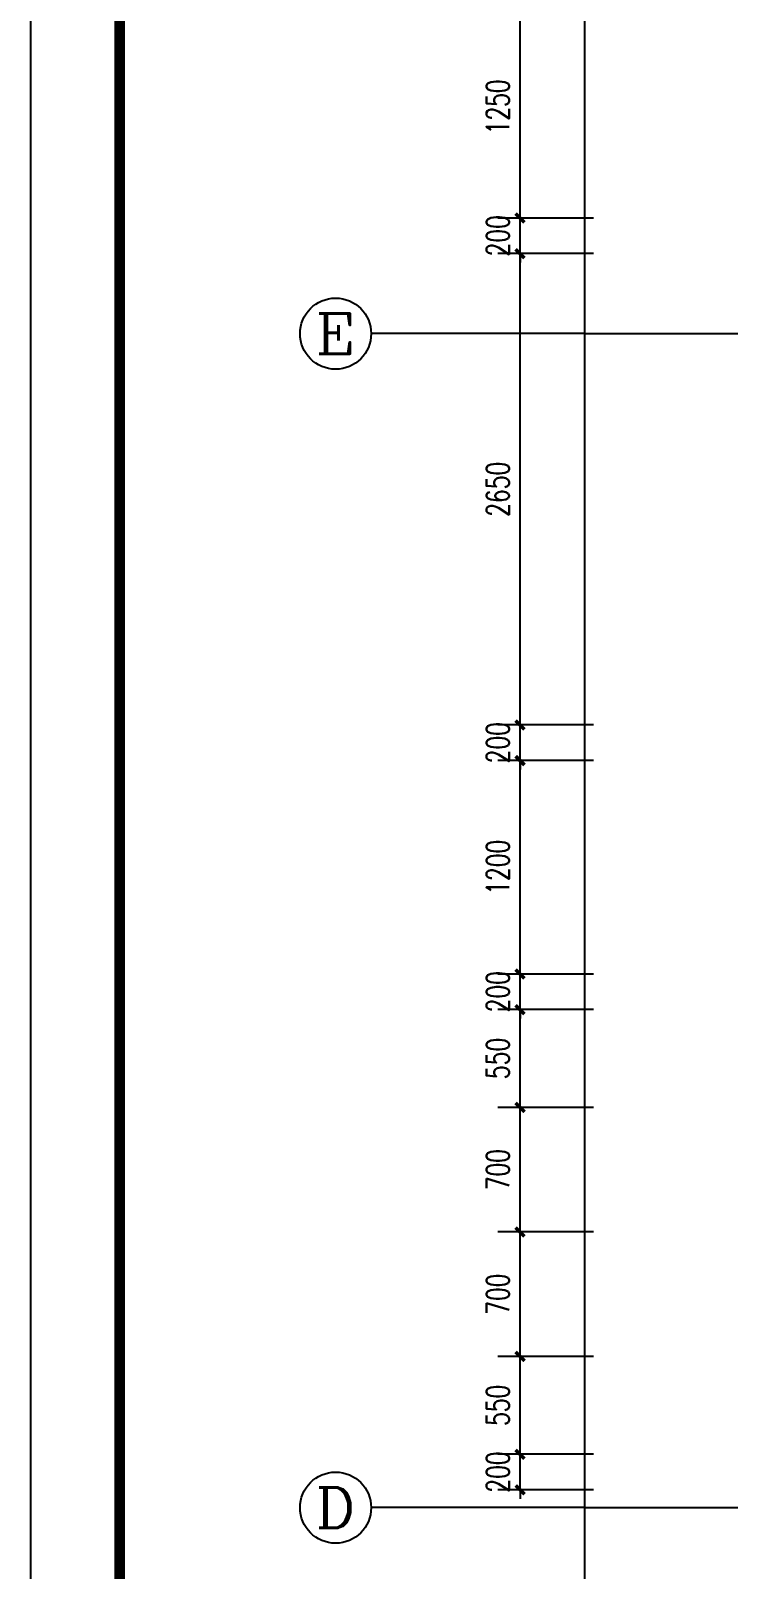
# Model space of a CAD drawing. Header units: millimetres. Extents: x 434053 to 1059003, y -2417481 to 936527.
# Drawn here: x 528801 to 532722, y -2131332 to -2122683 of the extents above; entities that cross this region are included whole.
import ezdxf
from ezdxf.enums import TextEntityAlignment as Align

# ---------------------------------------------------------------- set-up
doc = ezdxf.new("R2010")
doc.units = ezdxf.units.MM
doc.header["$LTSCALE"] = 1000
doc.header["$MEASUREMENT"] = 0
doc.linetypes.add('DOTE', pattern=[2.42, 2, -0.2, 0.02, -0.2])
doc.layers.get('Defpoints').update_dxf_attribs({"color": 6})
for name, color, linetype in [('A-ANNO-DIMS', 3, 'Continuous'), ('A-ANNO-TTLB', 7, 'Continuous'), ('A-AXIS', 16, 'DOTE'), ('AXIS', 3, 'Continuous'), ('AXIS_TEXT', 7, 'Continuous'), ('DIM_SYMB', 3, 'Continuous')]:
    doc.layers.add(name, color=color, linetype=linetype)
doc.styles.add('_TCH_AXIS', font='COMPLEX', dxfattribs={"bigfont": 'GBCBIG'})
doc.styles.add('_TCH_DIM_T3', font='SIMPLEX', dxfattribs={"width": 0.705882, "bigfont": 'GBCBIG'})
doc.styles.add('COMPLEX', font='COMPLEX')
doc.dimstyles.new('_TCH_ARCH&&50', dxfattribs={"dimtxt": 127.5, "dimasz": 50, "dimexe": 125, "dimexo": 150, "dimgap": 61.25, "dimtad": 1, "dimdec": 0, "dimzin": 0, "dimdsep": 46, "dimtxsty": '_TCH_DIM_T3', "dimblk": 'ARCHTICK', "dimcen": 0.09, "dimclrt": 7, "dimazin": 2, "dimtfac": 1, "dimtdec": 0, "dimtix": 1, "dimtmove": 2, "dimatfit": 3, "dimfxl": 1, "dimtolj": 1, "dimtzin": 0, "dimarcsym": 0})

# ---------------------------------------------------------------- blocks, each defined once
blk = doc.blocks.new('asdfdfsdh')
at = {"layer": 'A-ANNO-TTLB'}
blk.add_lwpolyline([(0, 42050), (29700, 42050), (29700, 0), (0, 0)], close=True, dxfattribs=at)
at = {"layer": 'A-ANNO-TTLB', "const_width": 60}
blk.add_lwpolyline([(500, 40800), (500, 500), (29200, 500), (29200, 40800)], close=True, dxfattribs=at)
blk = doc.blocks.new('_AXISO')
blk.add_circle((0, 0), 0.5)
at = {"layer": 'AXIS_TEXT', "style": 'COMPLEX', "width": 1.041667}
blk.add_attdef('A', text='', height=0.56, dxfattribs=at).set_placement((-0.25, -0.28), (0.25, -0.28), align=Align.FIT)
blk = doc.blocks.new('adadgsfgh')
at = {"layer": 'A-AXIS'}
for p, q in [((-10429.1, 8256.3), (626, 8256.3)), ((-10429.1, 1656.3), (626, 1656.3))]:
    blk.add_line(p, q, dxfattribs=at)
at = {"layer": 'AXIS'}
for p, q in [((-10429.1, 8256.3), (-11629.1, 8256.3)), ((-10429.1, 1656.3), (-11629.1, 1656.3))]:
    blk.add_line(p, q, dxfattribs=at)
at = {"layer": 'DIM_SYMB'}
blk.add_lwpolyline([(-10429.1, 16732.8), (-10429.1, 15146.2), (-10324.1, 15108), (-10534.1, 15071), (-10429.1, 15033.7), (-10429.1, -859), (-1780.9, -859), (-1742.7, -928.2), (-1705.7, -808.3), (-1668.4, -859), (626, -859), (626, 15033.7), (532.3, 15071), (707, 15103.5), (626, 15146.2), (626, 16732.8), (-1668.4, 16732.8), (-1705.7, 16827.8), (-1742.7, 16654.5), (-1780.9, 16732.8), (-10429.1, 16732.8)], dxfattribs=at)
at = {"layer": 'AXIS'}
ref = blk.add_blockref('_AXISO', (-11829.1, 8256.3), dxfattribs=dict(at, xscale=400, yscale=400, zscale=400))
ref.add_attrib('A', 'E', dxfattribs={"layer": 'AXIS_TEXT', "height": 226.3, "style": '_TCH_AXIS', "width": 1.3125}).set_placement((-11942.2, 8143.1), (-11715.9, 8143.1), align=Align.FIT)
ref = blk.add_blockref('_AXISO', (-11829.1, 1656.3), dxfattribs=dict(at, xscale=400, yscale=400, zscale=400))
ref.add_attrib('A', 'D', dxfattribs={"layer": 'AXIS_TEXT', "height": 226.3, "style": '_TCH_AXIS', "width": 1.235294}).set_placement((-11942.2, 1543.1), (-11715.9, 1543.1), align=Align.FIT)
blk = doc.blocks.new('_ArchTick')
at = {"color": 0, "linetype": 'ByBlock', "const_width": 0.4}
blk.add_lwpolyline([(-0.5, -0.5), (0.5, 0.5)], dxfattribs=at)
blk = doc.blocks.new('*D714')
at = {"layer": 'A-ANNO-DIMS', "color": 0, "lineweight": -2, "transparency": 16777216}
for p, q in [((531964.5, -2122486.2), (531426.4, -2122486.2)), ((531551.4, -2123736.2), (531551.4, -2122486.2)), ((531964.5, -2123736.2), (531426.4, -2123736.2))]:
    blk.add_line(p, q, dxfattribs=at)
at = {"layer": 'Defpoints', "color": 0, "transparency": 16777216}
for p in [(531551.4, -2122486.2), (532114.5, -2122486.2), (532114.5, -2123736.2)]:
    blk.add_point(p, dxfattribs=at)
at = {"layer": 'A-ANNO-DIMS', "color": 0, "lineweight": -2, "transparency": 16777216, "xscale": 50, "yscale": 50, "zscale": 50}
for p, rotation in [((531551.4, -2122486.2), 90), ((531551.4, -2123736.2), 270)]:
    blk.add_blockref('_ArchTick', p, dxfattribs=dict(at, rotation=rotation))
at = {"layer": 'A-ANNO-DIMS', "color": 7, "transparency": 16777216, "insert": (531426.4, -2123111.2), "char_height": 127.5, "attachment_point": 5, "rotation": 90, "style": '_TCH_DIM_T3'}
blk.add_mtext('\\A1;1250', dxfattribs=at)
blk = doc.blocks.new('*D715')
at = {"layer": 'A-ANNO-DIMS', "color": 0, "lineweight": -2, "transparency": 16777216}
for p, q in [((531964.5, -2123736.2), (531426.4, -2123736.2)), ((531551.4, -2123736.2), (531551.4, -2123686.2)), ((531551.4, -2123936.2), (531551.4, -2123736.2)), ((531964.5, -2123936.2), (531426.4, -2123936.2)), ((531551.4, -2123936.2), (531551.4, -2123986.2))]:
    blk.add_line(p, q, dxfattribs=at)
at = {"layer": 'Defpoints', "color": 0, "transparency": 16777216}
for p in [(531551.4, -2123736.2), (532114.5, -2123736.2), (532114.5, -2123936.2)]:
    blk.add_point(p, dxfattribs=at)
at = {"layer": 'A-ANNO-DIMS', "color": 0, "lineweight": -2, "transparency": 16777216, "xscale": 50, "yscale": 50, "zscale": 50}
for p, rotation in [((531551.4, -2123736.2), 270), ((531551.4, -2123936.2), 90)]:
    blk.add_blockref('_ArchTick', p, dxfattribs=dict(at, rotation=rotation))
at = {"layer": 'A-ANNO-DIMS', "color": 7, "transparency": 16777216, "insert": (531426.4, -2123836.2), "char_height": 127.5, "attachment_point": 5, "rotation": 90, "style": '_TCH_DIM_T3'}
blk.add_mtext('\\A1;200', dxfattribs=at)
blk = doc.blocks.new('*D716')
at = {"layer": 'A-ANNO-DIMS', "color": 0, "lineweight": -2, "transparency": 16777216}
for p, q in [((531964.5, -2123936.2), (531426.4, -2123936.2)), ((531551.4, -2126586.2), (531551.4, -2123936.2)), ((531964.5, -2126586.2), (531426.4, -2126586.2))]:
    blk.add_line(p, q, dxfattribs=at)
at = {"layer": 'Defpoints', "color": 0, "transparency": 16777216}
for p in [(531551.4, -2123936.2), (532114.5, -2123936.2), (532114.5, -2126586.2)]:
    blk.add_point(p, dxfattribs=at)
at = {"layer": 'A-ANNO-DIMS', "color": 0, "lineweight": -2, "transparency": 16777216, "xscale": 50, "yscale": 50, "zscale": 50}
for p, rotation in [((531551.4, -2123936.2), 90), ((531551.4, -2126586.2), 270)]:
    blk.add_blockref('_ArchTick', p, dxfattribs=dict(at, rotation=rotation))
at = {"layer": 'A-ANNO-DIMS', "color": 7, "transparency": 16777216, "insert": (531426.4, -2125261.2), "char_height": 127.5, "attachment_point": 5, "rotation": 90, "style": '_TCH_DIM_T3'}
blk.add_mtext('\\A1;2650', dxfattribs=at)
blk = doc.blocks.new('*D717')
at = {"layer": 'A-ANNO-DIMS', "color": 0, "lineweight": -2, "transparency": 16777216}
for p, q in [((531964.5, -2126586.2), (531426.4, -2126586.2)), ((531551.4, -2126586.2), (531551.4, -2126536.2)), ((531551.4, -2126786.2), (531551.4, -2126586.2)), ((531964.5, -2126786.2), (531426.4, -2126786.2)), ((531551.4, -2126786.2), (531551.4, -2126836.2))]:
    blk.add_line(p, q, dxfattribs=at)
at = {"layer": 'Defpoints', "color": 0, "transparency": 16777216}
for p in [(531551.4, -2126586.2), (532114.5, -2126586.2), (532114.5, -2126786.2)]:
    blk.add_point(p, dxfattribs=at)
at = {"layer": 'A-ANNO-DIMS', "color": 0, "lineweight": -2, "transparency": 16777216, "xscale": 50, "yscale": 50, "zscale": 50}
for p, rotation in [((531551.4, -2126586.2), 270), ((531551.4, -2126786.2), 90)]:
    blk.add_blockref('_ArchTick', p, dxfattribs=dict(at, rotation=rotation))
at = {"layer": 'A-ANNO-DIMS', "color": 7, "transparency": 16777216, "insert": (531426.4, -2126686.2), "char_height": 127.5, "attachment_point": 5, "rotation": 90, "style": '_TCH_DIM_T3'}
blk.add_mtext('\\A1;200', dxfattribs=at)
blk = doc.blocks.new('*D718')
at = {"layer": 'A-ANNO-DIMS', "color": 0, "lineweight": -2, "transparency": 16777216}
for p, q in [((531964.5, -2126786.2), (531426.4, -2126786.2)), ((531551.4, -2127986.2), (531551.4, -2126786.2)), ((531964.5, -2127986.2), (531426.4, -2127986.2))]:
    blk.add_line(p, q, dxfattribs=at)
at = {"layer": 'Defpoints', "color": 0, "transparency": 16777216}
for p in [(531551.4, -2126786.2), (532114.5, -2126786.2), (532114.5, -2127986.2)]:
    blk.add_point(p, dxfattribs=at)
at = {"layer": 'A-ANNO-DIMS', "color": 0, "lineweight": -2, "transparency": 16777216, "xscale": 50, "yscale": 50, "zscale": 50}
for p, rotation in [((531551.4, -2126786.2), 90), ((531551.4, -2127986.2), 270)]:
    blk.add_blockref('_ArchTick', p, dxfattribs=dict(at, rotation=rotation))
at = {"layer": 'A-ANNO-DIMS', "color": 7, "transparency": 16777216, "insert": (531426.4, -2127386.2), "char_height": 127.5, "attachment_point": 5, "rotation": 90, "style": '_TCH_DIM_T3'}
blk.add_mtext('\\A1;1200', dxfattribs=at)
blk = doc.blocks.new('*D719')
at = {"layer": 'A-ANNO-DIMS', "color": 0, "lineweight": -2, "transparency": 16777216}
for p, q in [((531551.4, -2127986.2), (531551.4, -2127936.2)), ((531964.5, -2127986.2), (531426.4, -2127986.2)), ((531551.4, -2128186.2), (531551.4, -2127986.2)), ((531964.5, -2128186.2), (531426.4, -2128186.2)), ((531551.4, -2128186.2), (531551.4, -2128236.2))]:
    blk.add_line(p, q, dxfattribs=at)
at = {"layer": 'Defpoints', "color": 0, "transparency": 16777216}
for p in [(531551.4, -2127986.2), (532114.5, -2127986.2), (532114.5, -2128186.2)]:
    blk.add_point(p, dxfattribs=at)
at = {"layer": 'A-ANNO-DIMS', "color": 0, "lineweight": -2, "transparency": 16777216, "xscale": 50, "yscale": 50, "zscale": 50}
for p, rotation in [((531551.4, -2127986.2), 270), ((531551.4, -2128186.2), 90)]:
    blk.add_blockref('_ArchTick', p, dxfattribs=dict(at, rotation=rotation))
at = {"layer": 'A-ANNO-DIMS', "color": 7, "transparency": 16777216, "insert": (531426.4, -2128086.2), "char_height": 127.5, "attachment_point": 5, "rotation": 90, "style": '_TCH_DIM_T3'}
blk.add_mtext('\\A1;200', dxfattribs=at)
blk = doc.blocks.new('*D720')
at = {"layer": 'A-ANNO-DIMS', "color": 0, "lineweight": -2, "transparency": 16777216}
for p, q in [((531964.5, -2128186.2), (531426.4, -2128186.2)), ((531551.4, -2128736.2), (531551.4, -2128186.2)), ((531964.5, -2128736.2), (531426.4, -2128736.2))]:
    blk.add_line(p, q, dxfattribs=at)
at = {"layer": 'Defpoints', "color": 0, "transparency": 16777216}
for p in [(531551.4, -2128186.2), (532114.5, -2128186.2), (532114.5, -2128736.2)]:
    blk.add_point(p, dxfattribs=at)
at = {"layer": 'A-ANNO-DIMS', "color": 0, "lineweight": -2, "transparency": 16777216, "xscale": 50, "yscale": 50, "zscale": 50}
for p, rotation in [((531551.4, -2128186.2), 90), ((531551.4, -2128736.2), 270)]:
    blk.add_blockref('_ArchTick', p, dxfattribs=dict(at, rotation=rotation))
at = {"layer": 'A-ANNO-DIMS', "color": 7, "transparency": 16777216, "insert": (531426.4, -2128461.2), "char_height": 127.5, "attachment_point": 5, "rotation": 90, "style": '_TCH_DIM_T3'}
blk.add_mtext('\\A1;550', dxfattribs=at)
blk = doc.blocks.new('*D721')
at = {"layer": 'A-ANNO-DIMS', "color": 0, "lineweight": -2, "transparency": 16777216}
for p, q in [((531964.5, -2128736.2), (531426.4, -2128736.2)), ((531551.4, -2129436.2), (531551.4, -2128736.2)), ((531964.5, -2129436.2), (531426.4, -2129436.2))]:
    blk.add_line(p, q, dxfattribs=at)
at = {"layer": 'Defpoints', "color": 0, "transparency": 16777216}
for p in [(531551.4, -2128736.2), (532114.5, -2128736.2), (532114.5, -2129436.2)]:
    blk.add_point(p, dxfattribs=at)
at = {"layer": 'A-ANNO-DIMS', "color": 0, "lineweight": -2, "transparency": 16777216, "xscale": 50, "yscale": 50, "zscale": 50}
for p, rotation in [((531551.4, -2128736.2), 90), ((531551.4, -2129436.2), 270)]:
    blk.add_blockref('_ArchTick', p, dxfattribs=dict(at, rotation=rotation))
at = {"layer": 'A-ANNO-DIMS', "color": 7, "transparency": 16777216, "insert": (531426.4, -2129086.2), "char_height": 127.5, "attachment_point": 5, "rotation": 90, "style": '_TCH_DIM_T3'}
blk.add_mtext('\\A1;700', dxfattribs=at)
blk = doc.blocks.new('*D722')
at = {"layer": 'A-ANNO-DIMS', "color": 0, "lineweight": -2, "transparency": 16777216}
for p, q in [((531964.5, -2129436.2), (531426.4, -2129436.2)), ((531551.4, -2130136.2), (531551.4, -2129436.2)), ((531964.5, -2130136.2), (531426.4, -2130136.2))]:
    blk.add_line(p, q, dxfattribs=at)
at = {"layer": 'Defpoints', "color": 0, "transparency": 16777216}
for p in [(531551.4, -2129436.2), (532114.5, -2129436.2), (532114.5, -2130136.2)]:
    blk.add_point(p, dxfattribs=at)
at = {"layer": 'A-ANNO-DIMS', "color": 0, "lineweight": -2, "transparency": 16777216, "xscale": 50, "yscale": 50, "zscale": 50}
for p, rotation in [((531551.4, -2129436.2), 90), ((531551.4, -2130136.2), 270)]:
    blk.add_blockref('_ArchTick', p, dxfattribs=dict(at, rotation=rotation))
at = {"layer": 'A-ANNO-DIMS', "color": 7, "transparency": 16777216, "insert": (531426.4, -2129786.2), "char_height": 127.5, "attachment_point": 5, "rotation": 90, "style": '_TCH_DIM_T3'}
blk.add_mtext('\\A1;700', dxfattribs=at)
blk = doc.blocks.new('*D723')
at = {"layer": 'A-ANNO-DIMS', "color": 0, "lineweight": -2, "transparency": 16777216}
for p, q in [((531964.5, -2130136.2), (531426.4, -2130136.2)), ((531551.4, -2130686.2), (531551.4, -2130136.2)), ((531964.5, -2130686.2), (531426.4, -2130686.2))]:
    blk.add_line(p, q, dxfattribs=at)
at = {"layer": 'Defpoints', "color": 0, "transparency": 16777216}
for p in [(531551.4, -2130136.2), (532114.5, -2130136.2), (532114.5, -2130686.2)]:
    blk.add_point(p, dxfattribs=at)
at = {"layer": 'A-ANNO-DIMS', "color": 0, "lineweight": -2, "transparency": 16777216, "xscale": 50, "yscale": 50, "zscale": 50}
for p, rotation in [((531551.4, -2130136.2), 90), ((531551.4, -2130686.2), 270)]:
    blk.add_blockref('_ArchTick', p, dxfattribs=dict(at, rotation=rotation))
at = {"layer": 'A-ANNO-DIMS', "color": 7, "transparency": 16777216, "insert": (531426.4, -2130411.2), "char_height": 127.5, "attachment_point": 5, "rotation": 90, "style": '_TCH_DIM_T3'}
blk.add_mtext('\\A1;550', dxfattribs=at)
blk = doc.blocks.new('*D724')
at = {"layer": 'A-ANNO-DIMS', "color": 0, "lineweight": -2, "transparency": 16777216}
for p, q in [((531551.4, -2130686.2), (531551.4, -2130636.2)), ((531964.5, -2130686.2), (531426.4, -2130686.2)), ((531551.4, -2130886.2), (531551.4, -2130686.2)), ((531964.5, -2130886.2), (531426.4, -2130886.2)), ((531551.4, -2130886.2), (531551.4, -2130936.2))]:
    blk.add_line(p, q, dxfattribs=at)
at = {"layer": 'Defpoints', "color": 0, "transparency": 16777216}
for p in [(531551.4, -2130686.2), (532114.5, -2130686.2), (532114.5, -2130886.2)]:
    blk.add_point(p, dxfattribs=at)
at = {"layer": 'A-ANNO-DIMS', "color": 0, "lineweight": -2, "transparency": 16777216, "xscale": 50, "yscale": 50, "zscale": 50}
for p, rotation in [((531551.4, -2130686.2), 270), ((531551.4, -2130886.2), 90)]:
    blk.add_blockref('_ArchTick', p, dxfattribs=dict(at, rotation=rotation))
at = {"layer": 'A-ANNO-DIMS', "color": 7, "transparency": 16777216, "insert": (531426.4, -2130786.2), "char_height": 127.5, "attachment_point": 5, "rotation": 90, "style": '_TCH_DIM_T3'}
blk.add_mtext('\\A1;200', dxfattribs=at)

msp = doc.modelspace()

# ---------------------------------------------------------------- linework, layer by layer
msp.add_line((529300.9, -2114754.2), (529300.9, -2151804.2))

# ---------------------------------------------------------------- block references
for name, p in [('asdfdfsdh', (528800.9, -2155554.2)), ('adadgsfgh', (542343.5, -2132642.5))]:
    msp.add_blockref(name, p)

# ---------------------------------------------------------------- dimensions: what is measured, and where the dimension line sits
at = {"layer": 'A-ANNO-DIMS'}
for p1, p2, picture, middle in [((532114.5, -2123736.2), (532114.5, -2122486.2), '*D714', (531426.4, -2123111.2)), ((532114.5, -2123936.2), (532114.5, -2123736.2), '*D715', (531426.4, -2123836.2)), ((532114.5, -2126586.2), (532114.5, -2123936.2), '*D716', (531426.4, -2125261.2)), ((532114.5, -2126786.2), (532114.5, -2126586.2), '*D717', (531426.4, -2126686.2)), ((532114.5, -2127986.2), (532114.5, -2126786.2), '*D718', (531426.4, -2127386.2)), ((532114.5, -2128186.2), (532114.5, -2127986.2), '*D719', (531426.4, -2128086.2)), ((532114.5, -2128736.2), (532114.5, -2128186.2), '*D720', (531426.4, -2128461.2)), ((532114.5, -2129436.2), (532114.5, -2128736.2), '*D721', (531426.4, -2129086.2)), ((532114.5, -2130136.2), (532114.5, -2129436.2), '*D722', (531426.4, -2129786.2)), ((532114.5, -2130686.2), (532114.5, -2130136.2), '*D723', (531426.4, -2130411.2)), ((532114.5, -2130886.2), (532114.5, -2130686.2), '*D724', (531426.4, -2130786.2))]:
    dim = msp.add_aligned_dim(p1=p1, p2=p2, distance=563, dimstyle='_TCH_ARCH&&50', dxfattribs=at)
    dim.commit()
    dim.dimension.update_dxf_attribs({"geometry": picture, "text_midpoint": middle})

doc.saveas('drawing.dxf')
